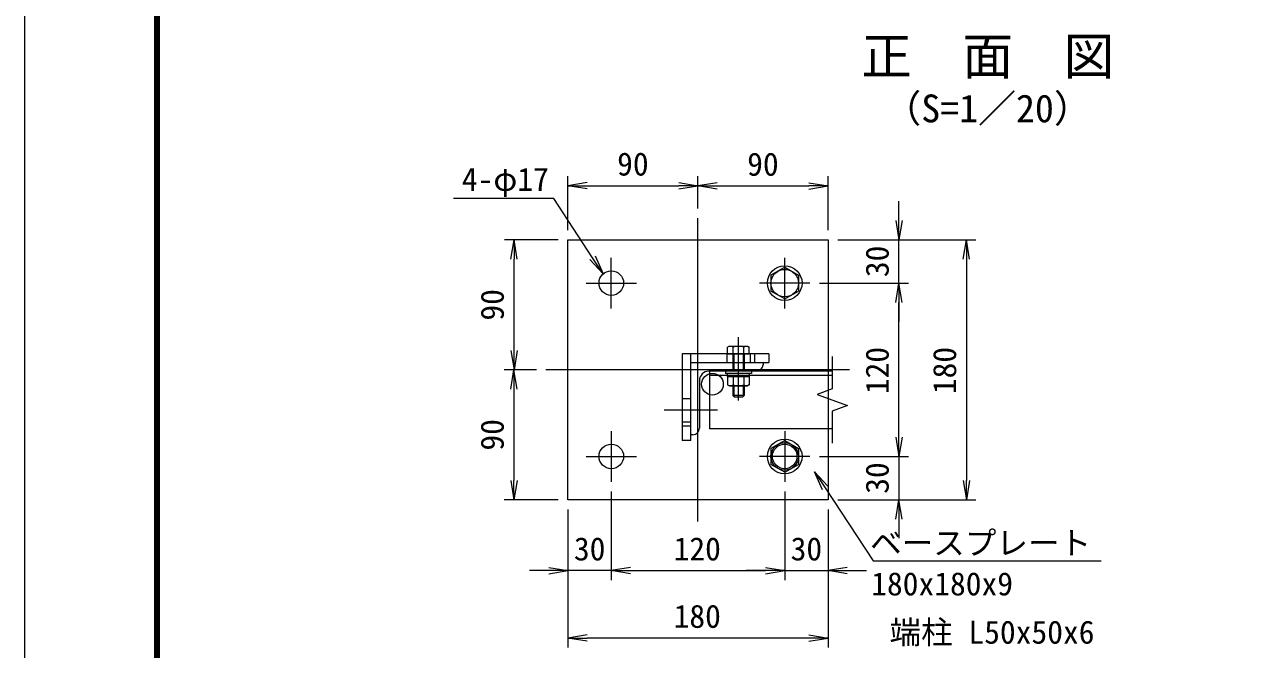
# Model space of a CAD drawing. Units: millimetres, scale not verified, with parts at other scales. Extents: x -4200 to 4200, y -2970 to 2970.
# Drawn here: x -4200 to -1635, y -1407 to -110 of the extents above; entities that cross this region are included whole.
import ezdxf
from ezdxf.enums import TextEntityAlignment as Align

# ---------------------------------------------------------------- set-up
doc = ezdxf.new("R2010")
doc.units = ezdxf.units.MM
doc.header["$LTSCALE"] = 20
doc.linetypes.add('DASHED', pattern=[7.5, 6, -1.5])
doc.linetypes.add('USER1', pattern=[50.8, 31.75, -6.35, 6.35, -6.35])
for name, color, linetype, lineweight in [('0-0_D-STR1', 1, 'Continuous', 18), ('0-1_D-STR-DIM', 7, 'Continuous', 9), ('0-2_D-STR3', 3, 'Continuous', 13), ('0-3_D-STR-TXT', 7, 'Continuous', 9), ('0-4_0', 7, 'Continuous', 9), ('0-5_D-BMK', 2, 'USER1', 13), ('0-7_D-TTL', 7, 'Continuous', 9), ('0-9_vp-waku', 59, 'Continuous', 18)]:
    doc.layers.add(name, color=color, linetype=linetype, lineweight=lineweight)
doc.layers.add('0-8_D-TTL-TXT', color=7, linetype='Continuous')
doc.styles.add('ＭＳ ゴシック', font='')
doc.styles.get('ＭＳ ゴシック').set_extended_font_data('MS Gothic')

# ---------------------------------------------------------------- blocks, each defined once
blk = doc.blocks.new('_Open')
at = {"layer": '0-4_0'}
blk.add_line((-20, 3.33), (0, 0), dxfattribs=at)
blk.add_lwpolyline([(-20, -3.33), (0, 0), (-20, 0)], dxfattribs=at)
blk = doc.blocks.new('MLeader1')
at = {"layer": '0-3_D-STR-TXT'}
blk.add_line((-3015.22, -589.9), (-2998.78, -626.97), dxfattribs=at)
for points in [[(-3020.79, -593.57), (-3101.67, -470.78), (-3302.22, -470.78), (-3309.42, -470.78)], [(-3026.36, -597.24), (-2998.78, -626.97), (-3020.79, -593.57)]]:
    blk.add_lwpolyline(points, dxfattribs=at)
blk = doc.blocks.new('MLeader2')
at = {"layer": '0-3_D-STR-TXT'}
blk.add_line((-2543.7, -1075.36), (-2560.15, -1038.29), dxfattribs=at)
for points in [[(-2532.56, -1068.02), (-2560.15, -1038.29), (-2538.13, -1071.69)], [(-2538.13, -1071.69), (-2438.21, -1223.27), (-1972.39, -1223.27), (-1965.19, -1223.27)]]:
    blk.add_lwpolyline(points, dxfattribs=at)

msp = doc.modelspace()

# ---------------------------------------------------------------- linework, layer by layer
at = {"layer": '0-0_D-STR1'}
for p, q in [((-2667.04, -811.21), (-2667.04, -815.71)), ((-2680.54, -829.21), (-2779.54, -829.21)), ((-2799.04, -848.71), (-2799.04, -947.71)), ((-2812.54, -961.21), (-2817.04, -961.21))]:
    msp.add_line(p, q, dxfattribs=at)
msp.add_lwpolyline([(-2817.04, -961.21), (-2817.04, -811.21), (-2667.04, -811.21)], dxfattribs=at)
for centre, radius, start, end in [((-2680.54, -815.71), 13.5, 270, 0), ((-2779.54, -848.71), 19.5, 90, 180), ((-2812.54, -947.71), 13.5, 270, 0)]:
    msp.add_arc(centre, radius, start, end, dxfattribs=at)
at = {"layer": '0-1_D-STR-DIM'}
for p, q in [((-3072.04, -536.21), (-3072.04, -424.04)), ((-2802.04, -491.21), (-2802.04, -424.04)), ((-2802.04, -491.21), (-2802.04, -424.34)), ((-2532.04, -536.21), (-2532.04, -424.34)), ((-3032.04, -444.04), (-2842.04, -444.04)), ((-2762.04, -444.34), (-2572.04, -444.34)), ((-2384.87, -516.21), (-2384.87, -476.21)), ((-3092.04, -556.21), (-3204.06, -556.21)), ((-2512.04, -556.21), (-2224.87, -556.21)), ((-2512.04, -556.21), (-2364.87, -556.21)), ((-2384.87, -646.21), (-2384.87, -556.21)), ((-3184.06, -786.21), (-3184.06, -596.21)), ((-2244.87, -596.21), (-2244.87, -1056.21)), ((-2549.54, -646.21), (-2364.87, -646.21)), ((-2549.54, -646.21), (-2364.87, -646.21)), ((-2384.87, -966.21), (-2384.87, -686.21)), ((-2384.87, -686.21), (-2384.87, -726.21)), ((-3137.04, -826.21), (-3204.22, -826.21)), ((-3137.04, -826.21), (-3204.06, -826.21)), ((-3184.22, -866.21), (-3184.22, -1056.21)), ((-2384.87, -966.21), (-2384.87, -926.21)), ((-2549.54, -1006.21), (-2364.87, -1006.21)), ((-2549.54, -1006.21), (-2364.87, -1006.21)), ((-2384.87, -1006.21), (-2384.87, -1096.21)), ((-3092.04, -1096.21), (-3204.22, -1096.21)), ((-2982.04, -1078.71), (-2982.04, -1263.38)), ((-2982.04, -1078.71), (-2982.04, -1263.38)), ((-2622.04, -1078.71), (-2622.04, -1263.38)), ((-2622.04, -1078.71), (-2622.04, -1263.38)), ((-2512.04, -1096.21), (-2224.87, -1096.21)), ((-2512.04, -1096.21), (-2364.87, -1096.21)), ((-3072.04, -1116.21), (-3072.04, -1403.38)), ((-3072.04, -1116.21), (-3072.04, -1263.38)), ((-2532.04, -1116.21), (-2532.04, -1403.38)), ((-2532.04, -1116.21), (-2532.04, -1263.38)), ((-2384.87, -1136.21), (-2384.87, -1176.21)), ((-3112.04, -1243.38), (-3152.04, -1243.38)), ((-2982.04, -1243.38), (-3072.04, -1243.38)), ((-2942.04, -1243.38), (-2662.04, -1243.38)), ((-2942.04, -1243.38), (-2902.04, -1243.38)), ((-2662.04, -1243.38), (-2702.04, -1243.38)), ((-2622.04, -1243.38), (-2532.04, -1243.38)), ((-2492.04, -1243.38), (-2452.04, -1243.38)), ((-2572.04, -1383.38), (-3032.04, -1383.38))]:
    msp.add_line(p, q, dxfattribs=at)
at = {"layer": '0-2_D-STR3'}
for p, q in [((-2622.04, -613.36), (-2650.54, -629.7)), ((-2622.04, -613.36), (-2593.54, -629.7)), ((-2650.54, -629.7), (-2650.54, -662.72)), ((-2593.54, -629.7), (-2593.54, -662.72)), ((-2622.04, -679.06), (-2650.54, -662.72)), ((-2622.04, -679.06), (-2593.54, -662.72)), ((-2655.04, -793.21), (-2835.04, -793.21)), ((-2835.04, -793.21), (-2835.04, -973.21)), ((-2817.04, -973.21), (-2817.04, -793.21)), ((-2736.94, -777.31), (-2740.56, -779.4)), ((-2740.56, -793.21), (-2740.56, -779.4)), ((-2740.56, -793.21), (-2695.53, -793.21)), ((-2736.94, -777.31), (-2699.14, -777.31)), ((-2730.04, -793.21), (-2730.04, -829.21)), ((-2729.3, -793.21), (-2729.3, -779.4)), ((-2727.79, -793.21), (-2727.79, -829.21)), ((-2708.29, -793.21), (-2708.29, -829.21)), ((-2706.79, -793.21), (-2706.79, -779.4)), ((-2706.04, -793.21), (-2706.04, -829.21)), ((-2699.14, -777.31), (-2695.53, -779.4)), ((-2695.53, -793.21), (-2695.53, -779.4)), ((-2685.04, -793.21), (-2685.04, -811.21)), ((-2655.04, -793.21), (-2655.04, -811.21)), ((-2817.04, -811.21), (-2655.04, -811.21)), ((-2691.04, -834.01), (-2745.04, -834.01)), ((-2740.56, -840.01), (-2695.53, -840.01)), ((-2729.3, -840.01), (-2729.3, -857.34)), ((-2706.79, -840.01), (-2706.79, -857.34)), ((-2691.04, -829.21), (-2691.04, -834.01)), ((-2736.79, -859.51), (-2699.29, -859.51)), ((-2730.04, -859.51), (-2730.04, -879.61)), ((-2727.79, -859.51), (-2727.79, -881.86)), ((-2708.29, -859.51), (-2708.29, -881.86)), ((-2706.04, -859.51), (-2706.04, -879.61)), ((-2730.04, -879.61), (-2726.44, -883.21)), ((-2706.04, -879.61), (-2730.04, -879.61)), ((-2709.64, -883.21), (-2726.44, -883.21)), ((-2706.04, -879.61), (-2709.64, -883.21)), ((-2817.04, -943.21), (-2835.04, -943.21)), ((-2817.04, -973.21), (-2835.04, -973.21)), ((-2622.04, -973.36), (-2650.54, -989.7)), ((-2622.04, -973.36), (-2593.54, -989.7)), ((-2650.54, -989.7), (-2650.54, -1022.72)), ((-2593.54, -989.7), (-2593.54, -1022.72)), ((-2622.04, -1039.06), (-2650.54, -1022.72)), ((-2622.04, -1039.06), (-2593.54, -1022.72))]:
    msp.add_line(p, q, dxfattribs=at)
at = {"layer": '0-2_D-STR3', "linetype": 'DASHED'}
for p, q in [((-2742.04, -793.21), (-2742.04, -811.21)), ((-2694.04, -793.21), (-2694.04, -811.21)), ((-2835.04, -886.21), (-2817.04, -886.21)), ((-2835.04, -934.21), (-2817.04, -934.21))]:
    msp.add_line(p, q, dxfattribs=at)
at = {"layer": '0-2_D-STR3'}
for points in [[(-3072.04, -1096.21), (-3072.04, -556.21), (-2532.04, -556.21), (-2532.04, -1096.21)], [(-2694.94, -840.01), (-2694.94, -834.01), (-2741.14, -834.01), (-2741.14, -840.01)]]:
    msp.add_lwpolyline(points, close=True, dxfattribs=at)
for points in [[(-2691.04, -829.21), (-2745.04, -829.21), (-2745.04, -834.01)], [(-2740.56, -840.01), (-2740.56, -857.34), (-2736.79, -859.51)], [(-2695.53, -840.01), (-2695.53, -857.34), (-2699.29, -859.51)]]:
    msp.add_lwpolyline(points, dxfattribs=at)
for centre, radius in [((-2622.04, -646.21), 36), ((-2982.04, -646.21), 25.5), ((-2622.04, -646.21), 28.5), ((-2772.04, -856.21), 22.5), ((-2622.04, -1006.21), 36), ((-2982.04, -1006.21), 25.5), ((-2622.04, -1006.21), 28.5), ((-2622.04, -1006.21), 25.5)]:
    msp.add_circle(centre, radius, dxfattribs=at)
for centre, radius, start, end in [((-2734.93, -787.62), 9.97, 55.61585, 124.38415), ((-2718.04, -814.91), 37.26, 72.4121, 107.5879), ((-2701.16, -787.62), 9.97, 55.61585, 124.38415), ((-2734.93, -849.11), 9.97, 235.61585, 304.38416), ((-2718.04, -821.82), 37.26, 252.4121, 287.5879), ((-2701.16, -849.11), 9.97, 235.61586, 304.38414)]:
    msp.add_arc(centre, radius, start, end, dxfattribs=at)
at = {"layer": '0-5_D-BMK'}
for p, q in [((-2802.04, -1141.21), (-2802.04, -511.21)), ((-2982.04, -698.71), (-2982.04, -593.71)), ((-2622.04, -698.71), (-2622.04, -593.71)), ((-3034.54, -646.21), (-2929.54, -646.21)), ((-2569.54, -646.21), (-2674.54, -646.21)), ((-2718.04, -889.93), (-2718.04, -758.71)), ((-2487.76, -826.21), (-3117.76, -826.21)), ((-2761.54, -910.21), (-2872.54, -910.21)), ((-2982.04, -953.71), (-2982.04, -1058.71)), ((-2622.04, -953.71), (-2622.04, -1058.71)), ((-3034.54, -1006.21), (-2929.54, -1006.21)), ((-2569.54, -1006.21), (-2674.54, -1006.21))]:
    msp.add_line(p, q, dxfattribs=at)
at = {"layer": '0-7_D-TTL', "color": 2, "lineweight": 18}
msp.add_lwpolyline([(-4200, 2970), (4200, 2970), (4200, -2970), (-4200, -2970)], close=True, dxfattribs=at)
at = {"layer": '0-7_D-TTL'}
for points in [[(-3930, 2750), (3930, 2750), (3930, -2750), (-3930, -2750)], [(-3927.5, 2747.5), (3927.5, 2747.5), (3927.5, -2747.5), (-3927.5, -2747.5)], [(-3925, 2745), (3925, 2745), (3925, -2745), (-3925, -2745)], [(-3922.5, 2742.5), (3922.5, 2742.5), (3922.5, -2742.5), (-3922.5, -2742.5)], [(-3920, 2740), (3920, 2740), (3920, -2740), (-3920, -2740)]]:
    msp.add_lwpolyline(points, close=True, dxfattribs=at)
at = {"layer": '0-9_vp-waku'}
for p, q in [((-2523.21, -798.82), (-2523.21, -865.73)), ((-2778.04, -829.21), (-2778.04, -949.21)), ((-2523.21, -829.21), (-2778.04, -829.21)), ((-2523.21, -838.21), (-2778.04, -838.21)), ((-2523.21, -911.91), (-2523.21, -978.82)), ((-2523.21, -949.21), (-2778.04, -949.21))]:
    msp.add_line(p, q, dxfattribs=at)
msp.add_lwpolyline([(-2523.21, -865.73), (-2554.92, -877.28), (-2491.49, -900.36), (-2523.21, -911.91)], dxfattribs=at)

# ---------------------------------------------------------------- block references
at = {"layer": '0-1_D-STR-DIM', "xscale": 2, "yscale": 2}
for p, rotation in [((-3072.04, -444.04), 180), ((-2802.04, -444.34), 180), ((-2384.87, -556.21), 270), ((-3184.06, -556.21), 90), ((-2244.87, -556.21), 90), ((-2384.87, -646.21), 90), ((-2384.87, -646.21), 90), ((-3184.06, -826.21), 270), ((-3184.22, -826.21), 90), ((-2384.87, -1006.21), 270), ((-2384.87, -1006.21), 270), ((-3184.22, -1096.21), 270), ((-2244.87, -1096.21), 270), ((-2384.87, -1096.21), 90), ((-2982.04, -1243.38), 180), ((-2982.04, -1243.38), 180), ((-2532.04, -1243.38), 180), ((-3072.04, -1383.38), 180)]:
    msp.add_blockref('_Open', p, dxfattribs=dict(at, rotation=rotation))
for p in [(-2802.04, -444.04), (-2532.04, -444.34), (-3072.04, -1243.38), (-2622.04, -1243.38), (-2622.04, -1243.38), (-2532.04, -1383.38)]:
    msp.add_blockref('_Open', p, dxfattribs=at)
at = {"layer": '0-3_D-STR-TXT'}
for name in ['MLeader1', 'MLeader2']:
    msp.add_blockref(name, (0, 0), dxfattribs=at)

# ---------------------------------------------------------------- texts
at = {"layer": '0-1_D-STR-DIM', "style": 'ＭＳ ゴシック'}
for s, p in [('90', (-2969.92, -437.29)), ('90', (-2699.92, -437.6)), ('30', (-3059.67, -1236.63)), ('120', (-2852.69, -1236.63)), ('30', (-2609.67, -1236.63)), ('180', (-2852.69, -1376.63))]:
    msp.add_text(s, height=48.09, dxfattribs=at).set_placement(p, align=Align.BOTTOM_LEFT)
for s, p in [('30', (-2391.62, -633.83)), ('90', (-3190.81, -724.08)), ('120', (-2391.62, -876.86)), ('180', (-2251.62, -876.86)), ('90', (-3190.96, -994.08)), ('30', (-2391.62, -1083.83))]:
    msp.add_text(s, height=48.09, rotation=90, dxfattribs=at).set_placement(p, align=Align.BOTTOM_LEFT)
at = {"layer": '0-3_D-STR-TXT', "style": 'ＭＳ ゴシック'}
for s, p in [('4-φ17', (-3292.32, -469)), ('ベースプレート', (-2444.84, -1224.37)), ('180x180x9 ', (-2442.39, -1309.26)), ('端柱 L50x50x6', (-2404.43, -1409.62))]:
    msp.add_text(s, height=48.09, dxfattribs=at).set_placement(p, align=Align.BOTTOM_LEFT)
at = {"layer": '0-8_D-TTL-TXT', "style": 'ＭＳ ゴシック'}
for s, height, p in [('正\u3000面\u3000図', 76.98, (-2462.72, -236.37)), ('（S=1／20）', 57.77, (-2417.23, -329.56))]:
    msp.add_text(s, height=height, dxfattribs=at).set_placement(p, align=Align.BOTTOM_LEFT)

doc.saveas('drawing.dxf')
